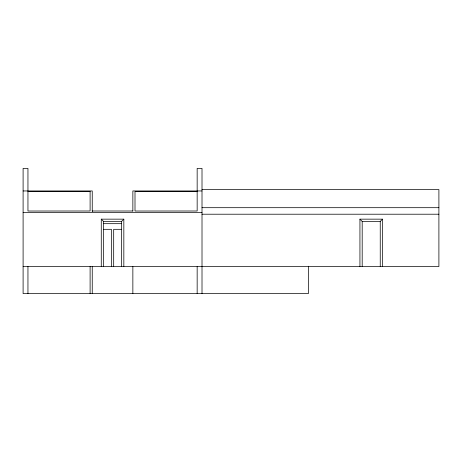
<?xml version="1.0" encoding="UTF-8"?>
<svg xmlns="http://www.w3.org/2000/svg" width="462" height="462" viewBox="0 0 462 462"><rect width="100%" height="100%" fill="white"/><g stroke="black" fill="none" stroke-linecap="round" stroke-linejoin="round"><path stroke-width="0.69" d="M121.581 266.534L121.581 221.413L123.833 219.155L101.276 219.155L101.276 266.534M380.243 266.534L380.243 221.413L382.496 219.155L359.938 219.155L359.938 266.534M202.01 189.564L438.9 189.564L438.9 266.534L23.1 266.534M23.1 190.956L92.25 190.956L92.25 211.706M202.01 190.956L132.86 190.956L132.86 211.111M202.01 207.692L438.9 207.692M92.25 211.001L132.86 211.001M23.1 212.387L202.01 212.387M202.01 214.212L438.9 214.212M101.276 219.155L103.528 221.413L121.581 221.413M359.938 219.155L362.191 221.413L380.243 221.413M103.552 223.677L121.552 223.677M103.5 229.319L111.429 229.319L111.429 266.69M121.61 229.319L113.681 229.319L113.681 266.69M382.496 219.155L382.496 266.534M362.191 221.413L362.191 266.534M308.385 266.228L308.385 293.607L23.1 293.607L23.1 168.393L27.951 168.393L27.951 191.366M202.01 293.607L202.01 168.393L197.159 168.393L197.159 191.366M197.159 266.534L197.159 293.607M132.86 266.534L132.86 293.607M123.833 219.155L123.833 266.534M103.528 221.413L103.528 266.534M92.25 266.534L92.25 293.607M90.107 266.534L90.107 293.607M27.951 266.534L27.951 293.607M90.107 191.568L27.951 191.568L27.951 211.03L90.107 211.001L90.107 191.568M197.159 191.568L135.002 191.568L135.002 211.03L197.159 211.001L197.159 191.568"/></g></svg>
